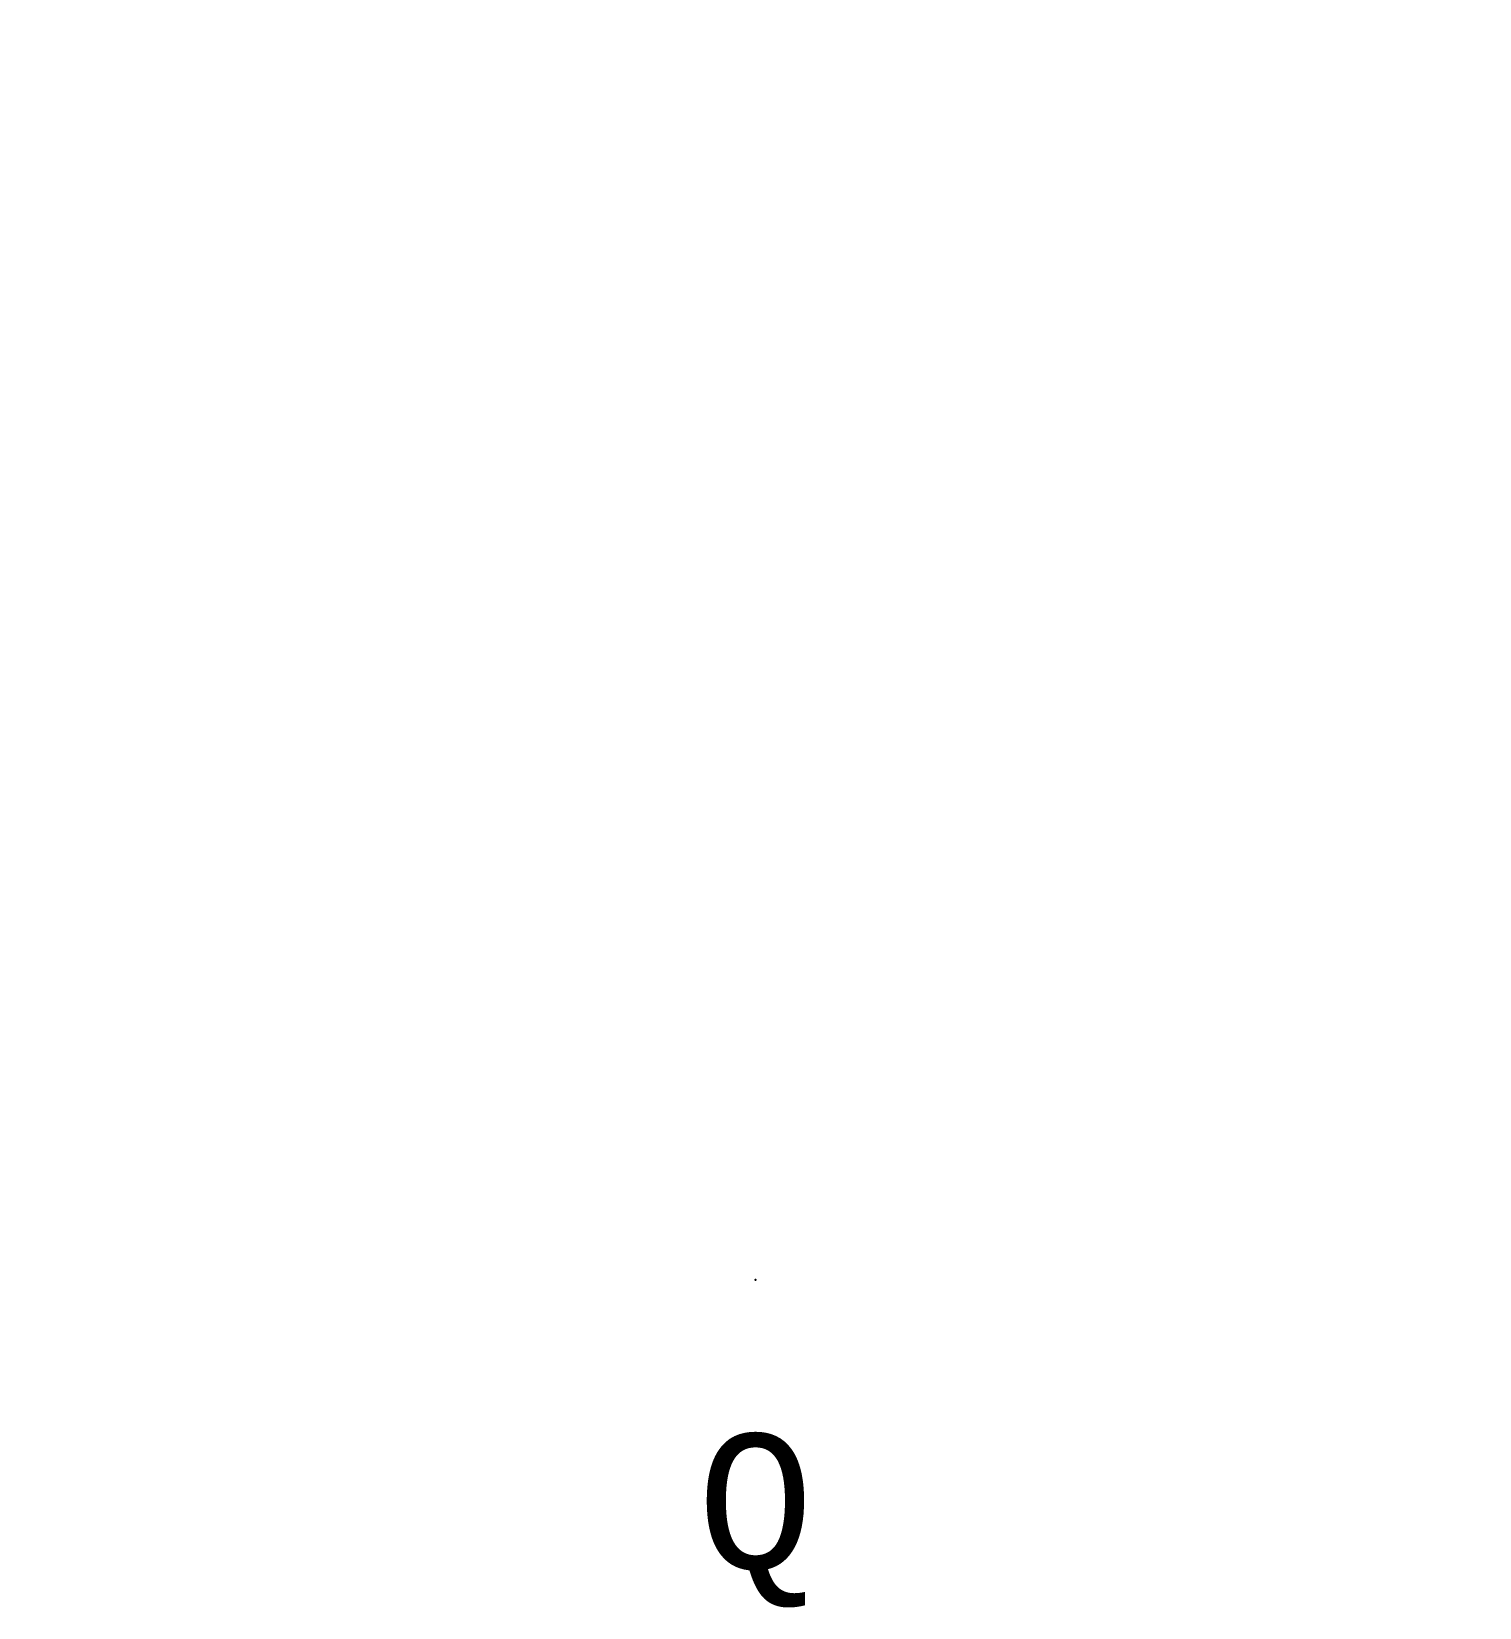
# Model space of a CAD drawing. Header units: inches. Extents: x -13.4 to 13.4, y -6.1 to 23.1.
import ezdxf
from ezdxf.enums import TextEntityAlignment as Align

# ---------------------------------------------------------------- set-up
doc = ezdxf.new("R2010")
doc.units = ezdxf.units.IN
doc.header["$MEASUREMENT"] = 0
doc.layers.add('A-FURN-P-SEAT', color=2, linetype='Continuous')
doc.layers.add('A-FURN-P-SEAT-T', color=2, linetype='Continuous')
doc.styles.add('MONOTXT', font='MONOTXT.SHX')

msp = doc.modelspace()

# ---------------------------------------------------------------- linework, layer by layer
at = {"layer": 'A-FURN-P-SEAT'}
for points in [[(-7.921, 23.032, 0, 0, 0), (-8.42, 22.67, 0.197, 0.197, 0)], [(-7.912, 23.004, 0, 0, 0), (-8.396, 22.652, 0.197, 0.197, 0)], [(-7.305, 23.032, 0, 0, 0), (-7.921, 23.032, 0.197, 0.197, 0)], [(-7.314, 23.004, 0, 0, 0), (-7.912, 23.004, 0.197, 0.197, 0)], [(-6.83, 22.652, 0, 0, 0), (-7.314, 23.004, 0.197, 0.197, 0)], [(-6.806, 22.67, 0, 0, 0), (-7.305, 23.032, 0.197, 0.197, 0)], [(7.305, 23.033, 0, 0, 0), (6.806, 22.67, 0.197, 0.197, 0)], [(7.314, 23.004, 0, 0, 0), (6.83, 22.653, 0.197, 0.197, 0)], [(7.921, 23.033, 0, 0, 0), (7.305, 23.033, 0.197, 0.197, 0)], [(7.912, 23.004, 0, 0, 0), (7.314, 23.004, 0.197, 0.197, 0)], [(8.396, 22.653, 0, 0, 0), (7.912, 23.004, 0.197, 0.197, 0)], [(8.42, 22.67, 0, 0, 0), (7.921, 23.033, 0.197, 0.197, 0)], [(-7.823, 22.729, 0, 0, 0), (-8.162, 22.482, 0.197, 0.197, 0)], [(-7.403, 22.729, 0, 0, 0), (-7.823, 22.729, 0.197, 0.197, 0)], [(-7.064, 22.482, 0, 0, 0), (-7.403, 22.729, 0.197, 0.197, 0)], [(7.403, 22.729, 0, 0, 0), (7.064, 22.483, 0.197, 0.197, 0)], [(7.823, 22.729, 0, 0, 0), (7.403, 22.729, 0.197, 0.197, 0)], [(8.162, 22.483, 0, 0, 0), (7.823, 22.729, 0.197, 0.197, 0)], [(-8.42, 22.67, 0, 0, 0), (-8.611, 22.083, 0.197, 0.197, 0)], [(-8.396, 22.652, 0, 0, 0), (-8.581, 22.083, 0.197, 0.197, 0)], [(-8.162, 22.482, 0, 0, 0), (-8.292, 22.083, 0.197, 0.197, 0)], [(-8.092, 22.283, 0, 0, 0), (-7.915, 22.503, 0.197, 0.197, 0)], [(-8.033, 22.389, 0, 0, 0), (-8.05, 22.335, 0.197, 0.197, 0)], [(-7.972, 22.433, 0, 0, 0), (-8.033, 22.389, 0.197, 0.197, 0)], [(-7.652, 22.603, 0, 0, 0), (-7.915, 22.503, 0.197, 0.197, 0)], [(-7.773, 22.577, 0, 0, 0), (-7.832, 22.535, 0.197, 0.197, 0)], [(-7.72, 22.577, 0, 0, 0), (-7.773, 22.577, 0.197, 0.197, 0)], [(-7.333, 22.537, 0, 0, 0), (-7.652, 22.603, 0.197, 0.197, 0)], [(-7.452, 22.577, 0, 0, 0), (-7.527, 22.577, 0.197, 0.197, 0)], [(-7.423, 22.556, 0, 0, 0), (-7.452, 22.577, 0.197, 0.197, 0)], [(-7.163, 22.383, 0, 0, 0), (-7.333, 22.537, 0.197, 0.197, 0)], [(-7.213, 22.372, 0, 0, 0), (-7.305, 22.475, 0.197, 0.197, 0)], [(-6.934, 22.083, 0, 0, 0), (-7.064, 22.482, 0.197, 0.197, 0)], [(-6.645, 22.083, 0, 0, 0), (-6.83, 22.652, 0.197, 0.197, 0)], [(-6.615, 22.083, 0, 0, 0), (-6.806, 22.67, 0.197, 0.197, 0)], [(-4.61, 22.066, 0, 0, 0), (-2.977, 22.407, 0.197, 0.197, 0)], [(-2.977, 22.407, 0, 0, 0), (-1.304, 22.568, 0.197, 0.197, 0)], [(-2.956, 22.229, 0, 0, 0), (0, 22.437, 0.197, 0.197, 0)], [(-2.956, 22.242, 0, 0, 0), (-1.294, 22.403, 0.197, 0.197, 0)], [(-1.304, 22.568, 0, 0, 0), (-0.75, 22.568, 0.197, 0.197, 0)], [(-1.303, 22.545, 0, 0, 0), (0, 22.599, 0.197, 0.197, 0)], [(-1.294, 22.403, 0, 0, 0), (0, 22.456, 0.197, 0.197, 0)], [(1.303, 22.545, 0, 0, 0), (0, 22.599, 0.197, 0.197, 0)], [(1.294, 22.403, 0, 0, 0), (0, 22.456, 0.197, 0.197, 0)], [(2.956, 22.229, 0, 0, 0), (0, 22.437, 0.197, 0.197, 0)], [(1.304, 22.568, 0, 0, 0), (0.75, 22.568, 0.197, 0.197, 0)], [(2.956, 22.242, 0, 0, 0), (1.294, 22.403, 0.197, 0.197, 0)], [(2.977, 22.407, 0, 0, 0), (1.304, 22.568, 0.197, 0.197, 0)], [(4.61, 22.066, 0, 0, 0), (2.977, 22.407, 0.197, 0.197, 0)], [(6.806, 22.67, 0, 0, 0), (6.615, 22.084, 0.197, 0.197, 0)], [(6.83, 22.653, 0, 0, 0), (6.645, 22.084, 0.197, 0.197, 0)], [(7.064, 22.483, 0, 0, 0), (6.934, 22.084, 0.197, 0.197, 0)], [(7.164, 22.383, 0, 0, 0), (7.333, 22.537, 0.197, 0.197, 0)], [(7.306, 22.475, 0, 0, 0), (7.214, 22.372, 0.197, 0.197, 0)], [(7.333, 22.537, 0, 0, 0), (7.652, 22.603, 0.197, 0.197, 0)], [(7.452, 22.578, 0, 0, 0), (7.422, 22.555, 0.197, 0.197, 0)], [(7.529, 22.578, 0, 0, 0), (7.452, 22.578, 0.197, 0.197, 0)], [(7.652, 22.603, 0, 0, 0), (7.916, 22.503, 0.197, 0.197, 0)], [(7.773, 22.578, 0, 0, 0), (7.72, 22.578, 0.197, 0.197, 0)], [(7.833, 22.535, 0, 0, 0), (7.773, 22.578, 0.197, 0.197, 0)], [(8.093, 22.283, 0, 0, 0), (7.916, 22.503, 0.197, 0.197, 0)], [(8.033, 22.389, 0, 0, 0), (7.972, 22.433, 0.197, 0.197, 0)], [(8.05, 22.336, 0, 0, 0), (8.033, 22.389, 0.197, 0.197, 0)], [(8.292, 22.084, 0, 0, 0), (8.162, 22.483, 0.197, 0.197, 0)], [(8.581, 22.084, 0, 0, 0), (8.396, 22.653, 0.197, 0.197, 0)], [(8.611, 22.084, 0, 0, 0), (8.42, 22.67, 0.197, 0.197, 0)], [(-8.105, 22.167, 0, 0, 0), (-8.132, 22.083, 0.197, 0.197, 0)], [(-8.128, 21.959, 0, 0, 0), (-8.092, 22.283, 0.197, 0.197, 0)], [(-7.213, 22.372, 0, 0, 0), (-7.077, 22.217, 0.197, 0.197, 0)], [(-7.163, 22.383, 0, 0, 0), (-7.077, 22.217, 0.197, 0.197, 0)], [(-7.076, 22.216, 0, 0, 0), (-7.077, 22.217, 0.197, 0.197, 0)], [(-7.076, 22.216, 0, 0, 0), (-6.903, 21.985, 0.197, 0.197, 0)], [(-4.573, 21.903, 0, 0, 0), (-2.956, 22.242, 0.197, 0.197, 0)], [(-2.956, 22.229, 0, 0, 0), (-4.573, 21.891, 0.197, 0.197, 0)], [(4.574, 21.903, 0, 0, 0), (2.956, 22.242, 0.197, 0.197, 0)], [(2.956, 22.229, 0, 0, 0), (4.574, 21.891, 0.197, 0.197, 0)], [(6.903, 21.985, 0, 0, 0), (7.076, 22.216, 0.197, 0.197, 0)], [(7.077, 22.217, 0, 0, 0), (7.076, 22.216, 0.197, 0.197, 0)], [(7.164, 22.383, 0, 0, 0), (7.077, 22.217, 0.197, 0.197, 0)], [(7.077, 22.217, 0, 0, 0), (7.214, 22.372, 0.197, 0.197, 0)], [(8.128, 21.959, 0, 0, 0), (8.093, 22.283, 0.197, 0.197, 0)], [(8.132, 22.084, 0, 0, 0), (8.106, 22.166, 0.197, 0.197, 0)], [(-8.611, 22.083, 0, 0, 0), (-8.42, 21.497, 0.197, 0.197, 0)], [(-8.581, 22.083, 0, 0, 0), (-8.396, 21.514, 0.197, 0.197, 0)], [(-8.292, 22.083, 0, 0, 0), (-8.162, 21.684, 0.197, 0.197, 0)], [(-8.132, 22.083, 0, 0, 0), (-8.119, 22.041, 0.197, 0.197, 0)], [(-8.034, 21.751, 0, 0, 0), (-8.128, 21.959, 0.197, 0.197, 0)], [(-8.077, 21.914, 0, 0, 0), (-8.008, 21.795, 0.197, 0.197, 0)], [(-6.934, 22.083, 0, 0, 0), (-6.947, 22.044, 0.197, 0.197, 0)], [(-6.303, 21.187, 0, 0, 0), (-6.903, 21.985, 0.197, 0.197, 0)], [(-6.645, 22.083, 0, 0, 0), (-6.745, 21.776, 0.197, 0.197, 0)], [(-6.615, 22.083, 0, 0, 0), (-6.724, 21.748, 0.197, 0.197, 0)], [(-5.41, 21.757, 0, 0, 0), (-4.61, 22.066, 0.197, 0.197, 0)], [(-5.362, 21.597, 0, 0, 0), (-4.573, 21.903, 0.197, 0.197, 0)], [(-4.573, 21.891, 0, 0, 0), (-5.353, 21.588, 0.197, 0.197, 0)], [(5.363, 21.597, 0, 0, 0), (4.574, 21.903, 0.197, 0.197, 0)], [(4.574, 21.891, 0, 0, 0), (5.354, 21.588, 0.197, 0.197, 0)], [(5.411, 21.757, 0, 0, 0), (4.61, 22.066, 0.197, 0.197, 0)], [(6.303, 21.187, 0, 0, 0), (6.903, 21.985, 0.197, 0.197, 0)], [(6.615, 22.084, 0, 0, 0), (6.724, 21.747, 0.197, 0.197, 0)], [(6.645, 22.084, 0, 0, 0), (6.745, 21.775, 0.197, 0.197, 0)], [(6.934, 22.084, 0, 0, 0), (6.947, 22.044, 0.197, 0.197, 0)], [(8.009, 21.795, 0, 0, 0), (8.078, 21.914, 0.197, 0.197, 0)], [(8.035, 21.751, 0, 0, 0), (8.128, 21.959, 0.197, 0.197, 0)], [(8.132, 22.084, 0, 0, 0), (8.119, 22.043, 0.197, 0.197, 0)], [(8.292, 22.084, 0, 0, 0), (8.162, 21.685, 0.197, 0.197, 0)], [(8.581, 22.084, 0, 0, 0), (8.396, 21.515, 0.197, 0.197, 0)], [(8.611, 22.084, 0, 0, 0), (8.42, 21.497, 0.197, 0.197, 0)], [(-8.396, 21.514, 0, 0, 0), (-7.912, 21.163, 0.197, 0.197, 0)], [(-8.162, 21.684, 0, 0, 0), (-7.823, 21.438, 0.197, 0.197, 0)], [(-8.034, 21.751, 0, 0, 0), (-7.903, 21.617, 0.197, 0.197, 0)], [(-7.903, 21.617, 0, 0, 0), (-8.008, 21.795, 0.197, 0.197, 0)], [(-7.903, 21.617, 0, 0, 0), (-7.902, 21.616, 0.197, 0.197, 0)], [(-7.736, 21.38, 0, 0, 0), (-7.902, 21.616, 0.197, 0.197, 0)], [(-5.954, 21.484, 0, 0, 0), (-5.41, 21.757, 0.197, 0.197, 0)], [(-5.903, 21.327, 0, 0, 0), (-5.362, 21.597, 0.197, 0.197, 0)], [(-5.353, 21.588, 0, 0, 0), (-5.903, 21.314, 0.197, 0.197, 0)], [(5.354, 21.588, 0, 0, 0), (5.903, 21.314, 0.197, 0.197, 0)], [(5.903, 21.327, 0, 0, 0), (5.363, 21.597, 0.197, 0.197, 0)], [(5.954, 21.484, 0, 0, 0), (5.411, 21.757, 0.197, 0.197, 0)], [(7.902, 21.616, 0, 0, 0), (7.736, 21.38, 0.197, 0.197, 0)], [(7.823, 21.438, 0, 0, 0), (8.162, 21.685, 0.197, 0.197, 0)], [(7.902, 21.616, 0, 0, 0), (7.903, 21.617, 0.197, 0.197, 0)], [(8.009, 21.795, 0, 0, 0), (7.903, 21.617, 0.197, 0.197, 0)], [(8.035, 21.751, 0, 0, 0), (7.903, 21.617, 0.197, 0.197, 0)], [(7.912, 21.163, 0, 0, 0), (8.396, 21.515, 0.197, 0.197, 0)], [(-8.42, 21.497, 0, 0, 0), (-7.921, 21.134, 0.197, 0.197, 0)], [(-7.823, 21.438, 0, 0, 0), (-7.777, 21.438, 0.197, 0.197, 0)], [(-6.835, 20.096, 0, 0, 0), (-7.736, 21.38, 0.197, 0.197, 0)], [(-6.328, 21.166, 0, 0, 0), (-5.954, 21.484, 0.197, 0.197, 0)], [(-6.275, 21.011, 0, 0, 0), (-5.903, 21.327, 0.197, 0.197, 0)], [(-5.903, 21.314, 0, 0, 0), (-6.275, 20.998, 0.197, 0.197, 0)], [(6.275, 21.011, 0, 0, 0), (5.903, 21.327, 0.197, 0.197, 0)], [(5.903, 21.314, 0, 0, 0), (6.275, 20.998, 0.197, 0.197, 0)], [(6.329, 21.166, 0, 0, 0), (5.954, 21.484, 0.197, 0.197, 0)], [(6.835, 20.096, 0, 0, 0), (7.736, 21.38, 0.197, 0.197, 0)], [(7.777, 21.438, 0, 0, 0), (7.823, 21.438, 0.197, 0.197, 0)], [(7.921, 21.135, 0, 0, 0), (8.42, 21.497, 0.197, 0.197, 0)], [(-7.921, 21.134, 0, 0, 0), (-7.564, 21.134, 0.197, 0.197, 0)], [(-7.912, 21.163, 0, 0, 0), (-7.584, 21.163, 0.197, 0.197, 0)], [(-6.527, 20.875, 0, 0, 0), (-6.328, 21.166, 0.197, 0.197, 0)], [(-6.471, 20.721, 0, 0, 0), (-6.275, 21.011, 0.197, 0.197, 0)], [(-6.275, 20.998, 0, 0, 0), (-6.471, 20.708, 0.197, 0.197, 0)], [(6.472, 20.721, 0, 0, 0), (6.275, 21.011, 0.197, 0.197, 0)], [(6.275, 20.998, 0, 0, 0), (6.472, 20.708, 0.197, 0.197, 0)], [(6.527, 20.875, 0, 0, 0), (6.329, 21.166, 0.197, 0.197, 0)], [(7.564, 21.135, 0, 0, 0), (7.921, 21.135, 0.197, 0.197, 0)], [(7.584, 21.163, 0, 0, 0), (7.912, 21.163, 0.197, 0.197, 0)], [(-7.18, 19.208, 0, 0, 0), (-6.544, 20.841, 0.197, 0.197, 0)], [(-6.569, 20.473, 0, 0, 0), (-6.471, 20.708, 0.197, 0.197, 0)], [(-6.527, 20.875, 0, 0, 0), (-6.544, 20.841, 0.197, 0.197, 0)], [(-6.471, 20.721, 0, 0, 0), (-6.542, 20.537, 0.197, 0.197, 0)], [(6.472, 20.721, 0, 0, 0), (6.543, 20.537, 0.197, 0.197, 0)], [(6.569, 20.473, 0, 0, 0), (6.472, 20.708, 0.197, 0.197, 0)], [(6.527, 20.875, 0, 0, 0), (6.545, 20.841, 0.197, 0.197, 0)], [(6.545, 20.841, 0, 0, 0), (7.181, 19.208, 0.197, 0.197, 0)], [(-6.569, 20.473, 0, 0, 0), (-7.182, 18.814, 0.197, 0.197, 0)], [(-6.609, 20.366, 0, 0, 0), (-7.101, 19.094, 0.197, 0.197, 0)], [(6.569, 20.473, 0, 0, 0), (7.183, 18.814, 0.197, 0.197, 0)], [(6.609, 20.366, 0, 0, 0), (7.101, 19.094, 0.197, 0.197, 0)], [(-7.18, 19.208, 0, 0, 0), (-7.697, 17.514, 0.197, 0.197, 0)], [(7.697, 17.514, 0, 0, 0), (7.181, 19.208, 0.197, 0.197, 0)], [(-7.612, 17.372, 0, 0, 0), (-7.101, 19.094, 0.197, 0.197, 0)], [(7.612, 17.372, 0, 0, 0), (7.101, 19.094, 0.197, 0.197, 0)], [(-7.182, 18.814, 0, 0, 0), (-7.486, 17.783, 0.197, 0.197, 0)], [(7.183, 18.814, 0, 0, 0), (7.486, 17.783, 0.197, 0.197, 0)], [(-9.086, 17.562, 0, 0, 0), (-8.428, 18.017, 0.197, 0.197, 0)], [(-7.608, 18.139, 0, 0, 0), (-8.428, 18.017, 0.197, 0.197, 0)], [(-7.615, 18.138, 0, 0, 0), (-7.459, 18.294, 0.197, 0.197, 0)], [(-7.608, 18.139, 0, 0, 0), (-7.549, 18.137, 0.197, 0.197, 0)], [(-7.549, 18.137, 0, 0, 0), (-7.513, 18.118, 0.197, 0.197, 0)], [(7.459, 18.294, 0, 0, 0), (7.615, 18.138, 0.197, 0.197, 0)], [(7.55, 18.137, 0, 0, 0), (7.513, 18.118, 0.197, 0.197, 0)], [(7.608, 18.139, 0, 0, 0), (7.55, 18.137, 0.197, 0.197, 0)], [(7.608, 18.139, 0, 0, 0), (8.428, 18.017, 0.197, 0.197, 0)], [(9.086, 17.562, 0, 0, 0), (8.428, 18.017, 0.197, 0.197, 0)], [(-7.486, 17.783, 0, 0, 0), (-7.625, 16.824, 0.197, 0.197, 0)], [(-2.757, 17.574, 0, 0, 0), (0, 17.819, 0.197, 0.197, 0)], [(2.758, 17.574, 0, 0, 0), (0, 17.819, 0.197, 0.197, 0)], [(7.486, 17.783, 0, 0, 0), (7.626, 16.824, 0.197, 0.197, 0)], [(-9.086, 17.562, 0, 0, 0), (-9.519, 17.217, 0.197, 0.197, 0)], [(-9.042, 16.462, 0, 0, 0), (-8.524, 17.593, 0.197, 0.197, 0)], [(-7.733, 17.406, 0, 0, 0), (-7.697, 17.514, 0.197, 0.197, 0)], [(-7.576, 17.491, 0, 0, 0), (-7.521, 17.538, 0.197, 0.197, 0)], [(-7.57, 17.512, 0, 0, 0), (-7.519, 17.556, 0.197, 0.197, 0)], [(-2.757, 17.574, 0, 0, 0), (-5.112, 16.935, 0.197, 0.197, 0)], [(2.758, 17.574, 0, 0, 0), (5.113, 16.935, 0.197, 0.197, 0)], [(7.57, 17.512, 0, 0, 0), (7.519, 17.556, 0.197, 0.197, 0)], [(7.577, 17.491, 0, 0, 0), (7.522, 17.538, 0.197, 0.197, 0)], [(7.733, 17.406, 0, 0, 0), (7.697, 17.514, 0.197, 0.197, 0)], [(9.042, 16.462, 0, 0, 0), (8.525, 17.593, 0.197, 0.197, 0)], [(9.086, 17.562, 0, 0, 0), (9.52, 17.217, 0.197, 0.197, 0)], [(-9.959, 16.393, 0, 0, 0), (-9.519, 17.217, 0.197, 0.197, 0)], [(-7.812, 17.142, 0, 0, 0), (-7.761, 17.259, 0.197, 0.197, 0)], [(-7.748, 16.93, 0, 0, 0), (-7.812, 17.142, 0.197, 0.197, 0)], [(-7.793, 17.187, 0, 0, 0), (-7.757, 17.299, 0.197, 0.197, 0)], [(-7.757, 17.299, 0, 0, 0), (-7.733, 17.406, 0.197, 0.197, 0)], [(-7.69, 17.051, 0, 0, 0), (-7.651, 17.17, 0.197, 0.197, 0)], [(-7.651, 17.17, 0, 0, 0), (-7.637, 17.27, 0.197, 0.197, 0)], [(-7.637, 17.27, 0, 0, 0), (-7.612, 17.372, 0.197, 0.197, 0)], [(-7.622, 17.332, 0, 0, 0), (-7.541, 17.401, 0.197, 0.197, 0)], [(7.622, 17.332, 0, 0, 0), (7.542, 17.401, 0.197, 0.197, 0)], [(7.638, 17.27, 0, 0, 0), (7.612, 17.372, 0.197, 0.197, 0)], [(7.652, 17.17, 0, 0, 0), (7.638, 17.27, 0.197, 0.197, 0)], [(7.691, 17.051, 0, 0, 0), (7.652, 17.17, 0.197, 0.197, 0)], [(7.757, 17.299, 0, 0, 0), (7.733, 17.406, 0.197, 0.197, 0)], [(7.749, 16.93, 0, 0, 0), (7.813, 17.142, 0.197, 0.197, 0)], [(7.793, 17.187, 0, 0, 0), (7.757, 17.299, 0.197, 0.197, 0)], [(7.813, 17.142, 0, 0, 0), (7.761, 17.259, 0.197, 0.197, 0)], [(9.96, 16.393, 0, 0, 0), (9.52, 17.217, 0.197, 0.197, 0)], [(-7.748, 16.93, 0, 0, 0), (-7.666, 16.842, 0.197, 0.197, 0)], [(-7.625, 16.837, 0, 0, 0), (-7.69, 17.051, 0.197, 0.197, 0)], [(-7.601, 16.988, 0, 0, 0), (-7.671, 16.988, 0.197, 0.197, 0)], [(-7.602, 16.986, 0, 0, 0), (-7.671, 16.987, 0.197, 0.197, 0)], [(-7.659, 16.983, 0, 0, 0), (-7.669, 16.983, 0.197, 0.197, 0)], [(-7.666, 16.842, 0, 0, 0), (-7.625, 16.837, 0.197, 0.197, 0)], [(-7.625, 16.985, 0, 0, 0), (-7.659, 16.983, 0.197, 0.197, 0)], [(-7.608, 16.941, 0, 0, 0), (-7.655, 16.936, 0.197, 0.197, 0)], [(-7.625, 16.985, 0, 0, 0), (-7.602, 16.985, 0.197, 0.197, 0)], [(-5.112, 16.935, 0, 0, 0), (-6.406, 16.427, 0.197, 0.197, 0)], [(5.113, 16.935, 0, 0, 0), (6.407, 16.427, 0.197, 0.197, 0)], [(7.602, 16.988, 0, 0, 0), (7.672, 16.988, 0.197, 0.197, 0)], [(7.602, 16.986, 0, 0, 0), (7.671, 16.987, 0.197, 0.197, 0)], [(7.625, 16.985, 0, 0, 0), (7.602, 16.985, 0.197, 0.197, 0)], [(7.609, 16.941, 0, 0, 0), (7.655, 16.936, 0.197, 0.197, 0)], [(7.625, 16.837, 0, 0, 0), (7.691, 17.051, 0.197, 0.197, 0)], [(7.625, 16.985, 0, 0, 0), (7.659, 16.983, 0.197, 0.197, 0)], [(7.667, 16.842, 0, 0, 0), (7.625, 16.837, 0.197, 0.197, 0)], [(7.659, 16.983, 0, 0, 0), (7.67, 16.983, 0.197, 0.197, 0)], [(7.749, 16.93, 0, 0, 0), (7.667, 16.842, 0.197, 0.197, 0)], [(-7.522, 16.431, 0, 0, 0), (-7.625, 16.824, 0.197, 0.197, 0)], [(-7.623, 16.837, 0, 0, 0), (-7.625, 16.837, 0.197, 0.197, 0)], [(7.523, 16.431, 0, 0, 0), (7.626, 16.824, 0.197, 0.197, 0)], [(7.624, 16.837, 0, 0, 0), (7.625, 16.837, 0.197, 0.197, 0)], [(-11.736, 16.017, 0, 0, 0), (-10.239, 16.278, 0.197, 0.197, 0)], [(-10.239, 16.278, 0, 0, 0), (-9.839, 16.197, 0.197, 0.197, 0)], [(-10.008, 16.231, 0, 0, 0), (-9.959, 16.393, 0.197, 0.197, 0)], [(-9.414, 15.589, 0, 0, 0), (-9.042, 16.462, 0.197, 0.197, 0)], [(-7.051, 16.363, 0, 0, 0), (-7.522, 16.431, 0.197, 0.197, 0)], [(-7.416, 16.156, 0, 0, 0), (-7.228, 16.388, 0.197, 0.197, 0)], [(-7.315, 16.061, 0, 0, 0), (-7.061, 16.364, 0.197, 0.197, 0)], [(-7.052, 16.363, 0, 0, 0), (-7.315, 16.048, 0.197, 0.197, 0)], [(-6.406, 16.427, 0, 0, 0), (-7.051, 16.363, 0.197, 0.197, 0)], [(6.407, 16.427, 0, 0, 0), (7.052, 16.363, 0.197, 0.197, 0)], [(7.052, 16.363, 0, 0, 0), (7.523, 16.431, 0.197, 0.197, 0)], [(7.052, 16.363, 0, 0, 0), (7.315, 16.048, 0.197, 0.197, 0)], [(7.315, 16.061, 0, 0, 0), (7.062, 16.364, 0.197, 0.197, 0)], [(7.416, 16.156, 0, 0, 0), (7.228, 16.388, 0.197, 0.197, 0)], [(9.415, 15.589, 0, 0, 0), (9.042, 16.462, 0.197, 0.197, 0)], [(10.24, 16.278, 0, 0, 0), (9.839, 16.197, 0.197, 0.197, 0)], [(10.009, 16.231, 0, 0, 0), (9.96, 16.393, 0.197, 0.197, 0)], [(11.737, 16.017, 0, 0, 0), (10.24, 16.278, 0.197, 0.197, 0)], [(-12.233, 15.74, 0, 0, 0), (-11.736, 16.017, 0.197, 0.197, 0)], [(-9.839, 16.197, 0, 0, 0), (-9.657, 16.104, 0.197, 0.197, 0)], [(-9.534, 15.97, 0, 0, 0), (-9.657, 16.104, 0.197, 0.197, 0)], [(-9.534, 15.97, 0, 0, 0), (-9.314, 15.27, 0.197, 0.197, 0)], [(-8.526, 14.579, 0, 0, 0), (-7.419, 16.138, 0.197, 0.197, 0)], [(-8.42, 14.543, 0, 0, 0), (-7.315, 16.061, 0.197, 0.197, 0)], [(-7.315, 16.048, 0, 0, 0), (-8.42, 14.531, 0.197, 0.197, 0)], [(-8.213, 15.02, 0, 0, 0), (-7.416, 16.156, 0.197, 0.197, 0)], [(8.42, 14.543, 0, 0, 0), (7.315, 16.061, 0.197, 0.197, 0)], [(8.42, 14.531, 0, 0, 0), (7.315, 16.048, 0.197, 0.197, 0)], [(8.213, 15.021, 0, 0, 0), (7.416, 16.156, 0.197, 0.197, 0)], [(8.526, 14.579, 0, 0, 0), (7.419, 16.138, 0.197, 0.197, 0)], [(9.534, 15.97, 0, 0, 0), (9.315, 15.27, 0.197, 0.197, 0)], [(9.534, 15.97, 0, 0, 0), (9.657, 16.104, 0.197, 0.197, 0)], [(9.839, 16.197, 0, 0, 0), (9.657, 16.104, 0.197, 0.197, 0)], [(12.233, 15.74, 0, 0, 0), (11.737, 16.017, 0.197, 0.197, 0)], [(-12.537, 15.293, 0, 0, 0), (-12.233, 15.74, 0.197, 0.197, 0)], [(12.538, 15.293, 0, 0, 0), (12.233, 15.74, 0.197, 0.197, 0)], [(-9.391, 15.515, 0, 0, 0), (-8.766, 15.336, 0.197, 0.197, 0)], [(-9.32, 15.288, 0, 0, 0), (-9.235, 15.47, 0.197, 0.197, 0)], [(9.391, 15.515, 0, 0, 0), (8.767, 15.336, 0.197, 0.197, 0)], [(9.235, 15.47, 0, 0, 0), (9.32, 15.288, 0.197, 0.197, 0)], [(-12.716, 14.298, 0, 0, 0), (-12.537, 15.293, 0.197, 0.197, 0)], [(-9.314, 15.27, 0, 0, 0), (-9.307, 13.96, 0.197, 0.197, 0)], [(-8.766, 15.336, 0, 0, 0), (-8.19, 15.052, 0.197, 0.197, 0)], [(8.767, 15.336, 0, 0, 0), (8.191, 15.052, 0.197, 0.197, 0)], [(9.315, 15.27, 0, 0, 0), (9.307, 13.96, 0.197, 0.197, 0)], [(12.717, 14.298, 0, 0, 0), (12.538, 15.293, 0.197, 0.197, 0)], [(-9.341, 12.806, 0, 0, 0), (-8.42, 14.543, 0.197, 0.197, 0)], [(-8.42, 14.531, 0, 0, 0), (-9.341, 12.792, 0.197, 0.197, 0)], [(-9.334, 13.037, 0, 0, 0), (-8.526, 14.579, 0.197, 0.197, 0)], [(9.341, 12.806, 0, 0, 0), (8.42, 14.543, 0.197, 0.197, 0)], [(8.42, 14.531, 0, 0, 0), (9.341, 12.792, 0.197, 0.197, 0)], [(9.334, 13.037, 0, 0, 0), (8.526, 14.579, 0.197, 0.197, 0)], [(-12.689, 11.619, 0, 0, 0), (-12.716, 14.298, 0.197, 0.197, 0)], [(12.689, 11.619, 0, 0, 0), (12.717, 14.298, 0.197, 0.197, 0)], [(-9.373, 11.696, 0, 0, 0), (-9.307, 13.96, 0.197, 0.197, 0)], [(9.373, 11.696, 0, 0, 0), (9.307, 13.96, 0.197, 0.197, 0)], [(-12.414, 9.024, 0, 0, 0), (-12.689, 11.619, 0.197, 0.197, 0)], [(-9.373, 11.696, 0, 0, 0), (-9.677, 8.243, 0.197, 0.197, 0)], [(9.373, 11.696, 0, 0, 0), (9.678, 8.243, 0.197, 0.197, 0)], [(12.414, 9.024, 0, 0, 0), (12.689, 11.619, 0.197, 0.197, 0)], [(-12.308, 8.509, 0, 0, 0), (-12.414, 9.024, 0.197, 0.197, 0)], [(12.309, 8.509, 0, 0, 0), (12.414, 9.024, 0.197, 0.197, 0)], [(-12.626, 8.552, 0, 0, 0), (-13.125, 8.189, 0.197, 0.197, 0)], [(-12.617, 8.523, 0, 0, 0), (-13.101, 8.172, 0.197, 0.197, 0)], [(-12.317, 8.552, 0, 0, 0), (-12.626, 8.552, 0.197, 0.197, 0)], [(-12.311, 8.523, 0, 0, 0), (-12.617, 8.523, 0.197, 0.197, 0)], [(-12.308, 8.509, 0, 0, 0), (-12.211, 8.222, 0.197, 0.197, 0)], [(12.309, 8.509, 0, 0, 0), (12.211, 8.222, 0.197, 0.197, 0)], [(12.617, 8.523, 0, 0, 0), (12.311, 8.523, 0.197, 0.197, 0)], [(12.626, 8.551, 0, 0, 0), (12.317, 8.551, 0.197, 0.197, 0)], [(13.101, 8.171, 0, 0, 0), (12.617, 8.523, 0.197, 0.197, 0)], [(13.125, 8.189, 0, 0, 0), (12.626, 8.551, 0.197, 0.197, 0)], [(-13.125, 8.189, 0, 0, 0), (-13.316, 7.603, 0.197, 0.197, 0)], [(-13.101, 8.172, 0, 0, 0), (-13.286, 7.603, 0.197, 0.197, 0)], [(-12.527, 8.248, 0, 0, 0), (-12.867, 8.002, 0.197, 0.197, 0)], [(-12.461, 8.125, 0, 0, 0), (-12.66, 8.011, 0.197, 0.197, 0)], [(-12.22, 8.248, 0, 0, 0), (-12.527, 8.248, 0.197, 0.197, 0)], [(-12.466, 8.074, 0, 0, 0), (-12.277, 8.156, 0.197, 0.197, 0)], [(-12.461, 8.125, 0, 0, 0), (-12.277, 8.156, 0.197, 0.197, 0)], [(-12.275, 8.156, 0, 0, 0), (-12.277, 8.156, 0.197, 0.197, 0)], [(-12.275, 8.156, 0, 0, 0), (-12.181, 8.188, 0.197, 0.197, 0)], [(-12.05, 8.043, 0, 0, 0), (-12.211, 8.222, 0.197, 0.197, 0)], [(-9.677, 8.243, 0, 0, 0), (-9.828, 7.895, 0.197, 0.197, 0)], [(-9.668, 8.345, 0, 0, 0), (-9.606, 7.525, 0.197, 0.197, 0)], [(9.669, 8.344, 0, 0, 0), (9.606, 7.525, 0.197, 0.197, 0)], [(9.678, 8.243, 0, 0, 0), (9.829, 7.895, 0.197, 0.197, 0)], [(12.05, 8.043, 0, 0, 0), (12.211, 8.222, 0.197, 0.197, 0)], [(12.181, 8.188, 0, 0, 0), (12.275, 8.156, 0.197, 0.197, 0)], [(12.528, 8.248, 0, 0, 0), (12.22, 8.248, 0.197, 0.197, 0)], [(12.277, 8.156, 0, 0, 0), (12.275, 8.156, 0.197, 0.197, 0)], [(12.277, 8.156, 0, 0, 0), (12.467, 8.074, 0.197, 0.197, 0)], [(12.462, 8.125, 0, 0, 0), (12.277, 8.156, 0.197, 0.197, 0)], [(12.462, 8.125, 0, 0, 0), (12.66, 8.011, 0.197, 0.197, 0)], [(12.867, 8.001, 0, 0, 0), (12.528, 8.248, 0.197, 0.197, 0)], [(13.286, 7.602, 0, 0, 0), (13.101, 8.171, 0.197, 0.197, 0)], [(13.316, 7.602, 0, 0, 0), (13.125, 8.189, 0.197, 0.197, 0)], [(-12.867, 8.002, 0, 0, 0), (-12.996, 7.603, 0.197, 0.197, 0)], [(-12.66, 8.011, 0, 0, 0), (-12.821, 7.728, 0.197, 0.197, 0)], [(-12.738, 7.908, 0, 0, 0), (-12.763, 7.83, 0.197, 0.197, 0)], [(-12.705, 7.932, 0, 0, 0), (-12.738, 7.908, 0.197, 0.197, 0)], [(-12.466, 8.074, 0, 0, 0), (-12.592, 8.018, 0.197, 0.197, 0)], [(-11.462, 7.74, 0, 0, 0), (-12.05, 8.043, 0.197, 0.197, 0)], [(-9.828, 7.895, 0, 0, 0), (-9.958, 7.758, 0.197, 0.197, 0)], [(-9.735, 7.869, 0, 0, 0), (-9.902, 7.817, 0.197, 0.197, 0)], [(-9.709, 7.536, 0, 0, 0), (-9.751, 8.072, 0.197, 0.197, 0)], [(9.709, 7.536, 0, 0, 0), (9.752, 8.072, 0.197, 0.197, 0)], [(9.736, 7.869, 0, 0, 0), (9.902, 7.818, 0.197, 0.197, 0)], [(9.829, 7.895, 0, 0, 0), (9.958, 7.757, 0.197, 0.197, 0)], [(11.462, 7.74, 0, 0, 0), (12.05, 8.043, 0.197, 0.197, 0)], [(12.593, 8.018, 0, 0, 0), (12.467, 8.074, 0.197, 0.197, 0)], [(12.66, 8.011, 0, 0, 0), (12.822, 7.728, 0.197, 0.197, 0)], [(12.738, 7.907, 0, 0, 0), (12.706, 7.931, 0.197, 0.197, 0)], [(12.763, 7.831, 0, 0, 0), (12.738, 7.907, 0.197, 0.197, 0)], [(12.997, 7.602, 0, 0, 0), (12.867, 8.001, 0.197, 0.197, 0)], [(-13.316, 7.603, 0, 0, 0), (-13.125, 7.016, 0.197, 0.197, 0)], [(-13.286, 7.603, 0, 0, 0), (-13.101, 7.034, 0.197, 0.197, 0)], [(-12.996, 7.603, 0, 0, 0), (-12.867, 7.204, 0.197, 0.197, 0)], [(-12.818, 7.661, 0, 0, 0), (-12.837, 7.603, 0.197, 0.197, 0)], [(-12.837, 7.603, 0, 0, 0), (-12.811, 7.524, 0.197, 0.197, 0)], [(-12.821, 7.728, 0, 0, 0), (-12.808, 7.446, 0.197, 0.197, 0)], [(-10.607, 7.601, 0, 0, 0), (-11.684, 7.27, 0.197, 0.197, 0)], [(-10.519, 7.587, 0, 0, 0), (-11.462, 7.74, 0.197, 0.197, 0)], [(-10.127, 7.669, 0, 0, 0), (-10.519, 7.587, 0.197, 0.197, 0)], [(-10.127, 7.669, 0, 0, 0), (-9.958, 7.758, 0.197, 0.197, 0)], [(-9.709, 7.536, 0, 0, 0), (-9.175, 4.441, 0.197, 0.197, 0)], [(-9.606, 7.525, 0, 0, 0), (-9.093, 4.425, 0.197, 0.197, 0)], [(9.606, 7.525, 0, 0, 0), (9.093, 4.425, 0.197, 0.197, 0)], [(9.176, 4.441, 0, 0, 0), (9.709, 7.536, 0.197, 0.197, 0)], [(10.127, 7.669, 0, 0, 0), (9.958, 7.757, 0.197, 0.197, 0)], [(10.127, 7.669, 0, 0, 0), (10.52, 7.587, 0.197, 0.197, 0)], [(10.52, 7.587, 0, 0, 0), (11.462, 7.74, 0.197, 0.197, 0)], [(10.607, 7.601, 0, 0, 0), (11.684, 7.27, 0.197, 0.197, 0)], [(12.822, 7.728, 0, 0, 0), (12.808, 7.446, 0.197, 0.197, 0)], [(12.837, 7.602, 0, 0, 0), (12.812, 7.523, 0.197, 0.197, 0)], [(12.837, 7.602, 0, 0, 0), (12.819, 7.66, 0.197, 0.197, 0)], [(12.997, 7.602, 0, 0, 0), (12.867, 7.203, 0.197, 0.197, 0)], [(13.286, 7.602, 0, 0, 0), (13.101, 7.033, 0.197, 0.197, 0)], [(13.316, 7.602, 0, 0, 0), (13.125, 7.016, 0.197, 0.197, 0)], [(-12.867, 7.204, 0, 0, 0), (-12.527, 6.957, 0.197, 0.197, 0)], [(-12.653, 7.21, 0, 0, 0), (-12.808, 7.446, 0.197, 0.197, 0)], [(-12.765, 7.382, 0, 0, 0), (-12.738, 7.297, 0.197, 0.197, 0)], [(-12.738, 7.297, 0, 0, 0), (-12.685, 7.259, 0.197, 0.197, 0)], [(-12.356, 7.077, 0, 0, 0), (-12.653, 7.21, 0.197, 0.197, 0)], [(-12.108, 6.957, 0, 0, 0), (-11.769, 7.204, 0.197, 0.197, 0)], [(-11.684, 7.27, 0, 0, 0), (-11.959, 7.185, 0.197, 0.197, 0)], [(-11.754, 7.249, 0, 0, 0), (-11.769, 7.204, 0.197, 0.197, 0)], [(-11.433, 7.347, 0, 0, 0), (-11.535, 7.034, 0.197, 0.197, 0)], [(-11.4, 7.357, 0, 0, 0), (-11.51, 7.016, 0.197, 0.197, 0)], [(11.4, 7.358, 0, 0, 0), (11.511, 7.016, 0.197, 0.197, 0)], [(11.433, 7.347, 0, 0, 0), (11.535, 7.033, 0.197, 0.197, 0)], [(11.96, 7.185, 0, 0, 0), (11.684, 7.27, 0.197, 0.197, 0)], [(11.754, 7.249, 0, 0, 0), (11.769, 7.203, 0.197, 0.197, 0)], [(11.769, 7.203, 0, 0, 0), (12.108, 6.957, 0.197, 0.197, 0)], [(12.357, 7.077, 0, 0, 0), (12.654, 7.21, 0.197, 0.197, 0)], [(12.528, 6.957, 0, 0, 0), (12.867, 7.203, 0.197, 0.197, 0)], [(12.654, 7.21, 0, 0, 0), (12.808, 7.446, 0.197, 0.197, 0)], [(12.685, 7.258, 0, 0, 0), (12.738, 7.297, 0.197, 0.197, 0)], [(12.766, 7.382, 0, 0, 0), (12.738, 7.297, 0.197, 0.197, 0)], [(-13.125, 7.016, 0, 0, 0), (-12.626, 6.654, 0.197, 0.197, 0)], [(-13.101, 7.034, 0, 0, 0), (-12.617, 6.682, 0.197, 0.197, 0)], [(-12.561, 7.169, 0, 0, 0), (-12.478, 7.109, 0.197, 0.197, 0)], [(-12.527, 6.957, 0, 0, 0), (-12.108, 6.957, 0.197, 0.197, 0)], [(-12.478, 7.109, 0, 0, 0), (-12.427, 7.109, 0.197, 0.197, 0)], [(-12.129, 7.101, 0, 0, 0), (-12.356, 7.077, 0.197, 0.197, 0)], [(-12.297, 7.111, 0, 0, 0), (-12.163, 7.14, 0.197, 0.197, 0)], [(-11.961, 7.185, 0, 0, 0), (-12.163, 7.14, 0.197, 0.197, 0)], [(-12.129, 7.101, 0, 0, 0), (-11.961, 7.185, 0.197, 0.197, 0)], [(-12.019, 6.682, 0, 0, 0), (-11.535, 7.034, 0.197, 0.197, 0)], [(-12.009, 6.654, 0, 0, 0), (-11.51, 7.016, 0.197, 0.197, 0)], [(-11.961, 7.185, 0, 0, 0), (-11.959, 7.185, 0.197, 0.197, 0)], [(11.511, 7.016, 0, 0, 0), (12.01, 6.653, 0.197, 0.197, 0)], [(11.535, 7.033, 0, 0, 0), (12.019, 6.682, 0.197, 0.197, 0)], [(11.96, 7.185, 0, 0, 0), (11.962, 7.185, 0.197, 0.197, 0)], [(12.129, 7.101, 0, 0, 0), (11.962, 7.185, 0.197, 0.197, 0)], [(12.163, 7.14, 0, 0, 0), (11.962, 7.185, 0.197, 0.197, 0)], [(12.108, 6.957, 0, 0, 0), (12.528, 6.957, 0.197, 0.197, 0)], [(12.129, 7.101, 0, 0, 0), (12.357, 7.077, 0.197, 0.197, 0)], [(12.163, 7.14, 0, 0, 0), (12.298, 7.111, 0.197, 0.197, 0)], [(12.427, 7.108, 0, 0, 0), (12.479, 7.108, 0.197, 0.197, 0)], [(12.479, 7.108, 0, 0, 0), (12.563, 7.17, 0.197, 0.197, 0)], [(12.617, 6.682, 0, 0, 0), (13.101, 7.033, 0.197, 0.197, 0)], [(12.626, 6.653, 0, 0, 0), (13.125, 7.016, 0.197, 0.197, 0)], [(-12.626, 6.654, 0, 0, 0), (-12.009, 6.654, 0.197, 0.197, 0)], [(-12.617, 6.682, 0, 0, 0), (-12.019, 6.682, 0.197, 0.197, 0)], [(12.01, 6.653, 0, 0, 0), (12.626, 6.653, 0.197, 0.197, 0)], [(12.019, 6.682, 0, 0, 0), (12.617, 6.682, 0.197, 0.197, 0)], [(-8.913, 3.341, 0, 0, 0), (-9.175, 4.441, 0.197, 0.197, 0)], [(-8.77, 2.923, 0, 0, 0), (-9.093, 4.425, 0.197, 0.197, 0)], [(9.093, 4.425, 0, 0, 0), (8.771, 2.923, 0.197, 0.197, 0)], [(9.176, 4.441, 0, 0, 0), (8.913, 3.341, 0.197, 0.197, 0)], [(-8.607, 2.424, 0, 0, 0), (-8.913, 3.341, 0.197, 0.197, 0)], [(8.608, 2.424, 0, 0, 0), (8.913, 3.341, 0.197, 0.197, 0)], [(-8.25, 1.622, 0, 0, 0), (-8.77, 2.923, 0.197, 0.197, 0)], [(8.25, 1.622, 0, 0, 0), (8.771, 2.923, 0.197, 0.197, 0)], [(-8.474, 2.183, 0, 0, 0), (-8.607, 2.424, 0.197, 0.197, 0)], [(8.475, 2.183, 0, 0, 0), (8.608, 2.424, 0.197, 0.197, 0)], [(-7.145, 0.649, 0, 0, 0), (-8.25, 1.622, 0.197, 0.197, 0)], [(7.145, 0.649, 0, 0, 0), (8.25, 1.622, 0.197, 0.197, 0)], [(-6.188, 0.344, 0, 0, 0), (-7.145, 0.649, 0.197, 0.197, 0)], [(6.189, 0.344, 0, 0, 0), (7.145, 0.649, 0.197, 0.197, 0)], [(-4.418, 0.16, 0, 0, 0), (-6.188, 0.344, 0.197, 0.197, 0)], [(4.418, 0.16, 0, 0, 0), (6.189, 0.344, 0.197, 0.197, 0)], [(0, 0, 0, 0, 0), (-4.418, 0.16, 0.197, 0.197, 0)], [(-0.529, 0.019, 0, 0, 0), (-0.515, -0.845, 0.197, 0.197, 0)], [(4.418, 0.16, 0, 0, 0), (0, 0, 0.197, 0.197, 0)], [(0.529, 0.019, 0, 0, 0), (0.515, -0.845, 0.197, 0.197, 0)], [(-0.519, -0.552, 0, 0, 0), (-0.807, -0.761, 0.197, 0.197, 0)], [(-0.519, -0.587, 0, 0, 0), (-0.783, -0.779, 0.197, 0.197, 0)], [(0.783, -0.779, 0, 0, 0), (0.519, -0.587, 0.197, 0.197, 0)], [(0.808, -0.761, 0, 0, 0), (0.52, -0.552, 0.197, 0.197, 0)], [(-0.807, -0.761, 0, 0, 0), (-0.998, -1.347, 0.197, 0.197, 0)], [(-0.783, -0.779, 0, 0, 0), (-0.968, -1.347, 0.197, 0.197, 0)], [(-0.549, -0.949, 0, 0, 0), (-0.678, -1.347, 0.197, 0.197, 0)], [(-0.513, -0.923, 0, 0, 0), (-0.549, -0.949, 0.197, 0.197, 0)], [(-0.51, -1.133, 0, 0, 0), (-0.515, -0.845, 0.197, 0.197, 0)], [(0.515, -0.845, 0, 0, 0), (0.511, -1.133, 0.197, 0.197, 0)], [(0.549, -0.949, 0, 0, 0), (0.514, -0.923, 0.197, 0.197, 0)], [(0.679, -1.347, 0, 0, 0), (0.549, -0.949, 0.197, 0.197, 0)], [(0.968, -1.347, 0, 0, 0), (0.783, -0.779, 0.197, 0.197, 0)], [(0.998, -1.347, 0, 0, 0), (0.808, -0.761, 0.197, 0.197, 0)], [(-0.538, -1.32, 0, 0, 0), (-0.51, -1.135, 0.197, 0.197, 0)], [(-0.51, -1.133, 0, 0, 0), (-0.51, -1.135, 0.197, 0.197, 0)], [(-0.491, -1.341, 0, 0, 0), (-0.51, -1.135, 0.197, 0.197, 0)], [(0, -1.093, 0, 0, 0), (0.127, -1.127, 0.197, 0.197, 0)], [(0.511, -1.135, 0, 0, 0), (0.491, -1.341, 0.197, 0.197, 0)], [(0.511, -1.135, 0, 0, 0), (0.511, -1.133, 0.197, 0.197, 0)], [(0.539, -1.32, 0, 0, 0), (0.511, -1.135, 0.197, 0.197, 0)], [(-0.998, -1.347, 0, 0, 0), (-0.807, -1.934, 0.197, 0.197, 0)], [(-0.968, -1.347, 0, 0, 0), (-0.783, -1.916, 0.197, 0.197, 0)], [(-0.678, -1.347, 0, 0, 0), (-0.549, -1.746, 0.197, 0.197, 0)], [(-0.538, -1.32, 0, 0, 0), (-0.491, -1.544, 0.197, 0.197, 0)], [(-0.491, -1.341, 0, 0, 0), (-0.477, -1.478, 0.197, 0.197, 0)], [(-0.491, -1.544, 0, 0, 0), (-0.272, -1.785, 0.197, 0.197, 0)], [(0.491, -1.544, 0, 0, 0), (0.272, -1.785, 0.197, 0.197, 0)], [(0.477, -1.478, 0, 0, 0), (0.491, -1.341, 0.197, 0.197, 0)], [(0.539, -1.32, 0, 0, 0), (0.491, -1.544, 0.197, 0.197, 0)], [(0.679, -1.347, 0, 0, 0), (0.549, -1.746, 0.197, 0.197, 0)], [(0.968, -1.347, 0, 0, 0), (0.783, -1.916, 0.197, 0.197, 0)], [(0.998, -1.347, 0, 0, 0), (0.808, -1.934, 0.197, 0.197, 0)], [(-0.549, -1.746, 0, 0, 0), (-0.209, -1.993, 0.197, 0.197, 0)], [(-0.435, -1.605, 0, 0, 0), (-0.42, -1.653, 0.197, 0.197, 0)], [(-0.42, -1.653, 0, 0, 0), (-0.339, -1.712, 0.197, 0.197, 0)], [(-0.272, -1.785, 0, 0, 0), (0, -1.859, 0.197, 0.197, 0)], [(-0.217, -1.8, 0, 0, 0), (-0.16, -1.841, 0.197, 0.197, 0)], [(-0.16, -1.841, 0, 0, 0), (-0.065, -1.841, 0.197, 0.197, 0)], [(0.272, -1.785, 0, 0, 0), (0, -1.859, 0.197, 0.197, 0)], [(0.065, -1.841, 0, 0, 0), (0.161, -1.841, 0.197, 0.197, 0)], [(0.161, -1.841, 0, 0, 0), (0.218, -1.8, 0.197, 0.197, 0)], [(0.21, -1.993, 0, 0, 0), (0.549, -1.746, 0.197, 0.197, 0)], [(0.339, -1.712, 0, 0, 0), (0.42, -1.653, 0.197, 0.197, 0)], [(0.436, -1.605, 0, 0, 0), (0.42, -1.653, 0.197, 0.197, 0)], [(-0.807, -1.934, 0, 0, 0), (-0.308, -2.296, 0.197, 0.197, 0)], [(-0.783, -1.916, 0, 0, 0), (-0.299, -2.268, 0.197, 0.197, 0)], [(-0.209, -1.993, 0, 0, 0), (0.21, -1.993, 0.197, 0.197, 0)], [(0.299, -2.268, 0, 0, 0), (0.783, -1.916, 0.197, 0.197, 0)], [(0.309, -2.296, 0, 0, 0), (0.808, -1.934, 0.197, 0.197, 0)], [(-0.308, -2.296, 0, 0, 0), (0.309, -2.296, 0.197, 0.197, 0)], [(-0.299, -2.268, 0, 0, 0), (0.299, -2.268, 0.197, 0.197, 0)]]:
    msp.add_lwpolyline(points, format="xyseb", dxfattribs=at)
msp.add_point((0, 0), dxfattribs=at)

# ---------------------------------------------------------------- texts
at = {"layer": 'A-FURN-P-SEAT-T', "style": 'MONOTXT'}
msp.add_text('Q', height=2.5, dxfattribs=at).set_placement((0, -2.855, 0), align=Align.TOP_CENTER)

doc.saveas('drawing.dxf')
